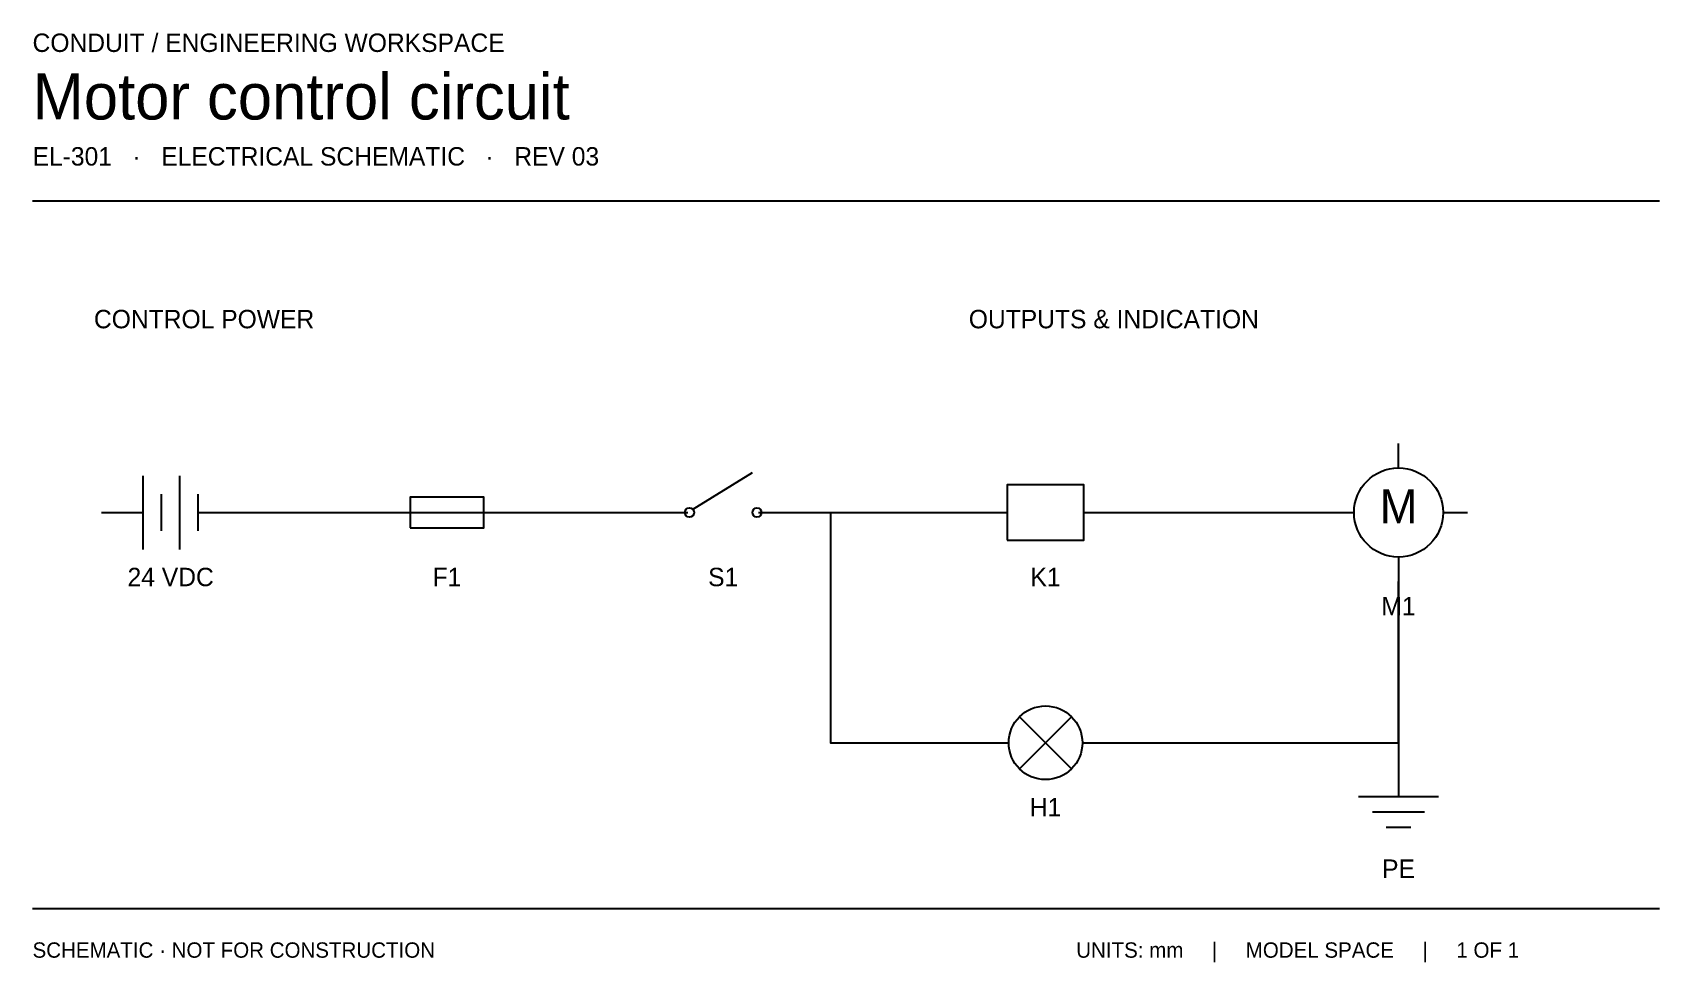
# Model space of a CAD drawing. Header units: millimetres. Extents: x 40 to 1100, y 57 to 663.
import ezdxf
from ezdxf.enums import TextEntityAlignment as Align

# ---------------------------------------------------------------- set-up
doc = ezdxf.new("R2010")
doc.units = ezdxf.units.MM
doc.layers.get('0').update_dxf_attribs({"linetype": 'CONTINUOUS', "true_color": 0x344755})
doc.layers.add('Annotations', color=7, linetype='CONTINUOUS', true_color=0x71808a)
doc.layers.add('Electrical', color=7, linetype='CONTINUOUS', true_color=0x6477ba)

# ---------------------------------------------------------------- blocks, each defined once
blk = doc.blocks.new('CC_BATTERY')
at = {"color": 0, "linetype": 'CONTINUOUS'}
for p, q in [((-18, -24), (-18, 24)), ((6, -24), (6, 24)), ((-6, -12), (-6, 12)), ((18, -12), (18, 12)), ((-45, 0), (-18, 0)), ((18, 0), (45, 0))]:
    blk.add_line(p, q, dxfattribs=at)
blk = doc.blocks.new('CC_FUSE')
at = {"color": 0, "linetype": 'CONTINUOUS'}
blk.add_line((-45, 0), (45, 0), dxfattribs=at)
blk.add_lwpolyline([(-24, -10), (24, -10), (24, 10), (-24, 10)], close=True, dxfattribs=at)
blk = doc.blocks.new('CC_SWITCH')
at = {"color": 0, "linetype": 'CONTINUOUS'}
for p, q in [((-20, 2), (19, 26)), ((-45, 0), (-23, 0)), ((23, 0), (45, 0))]:
    blk.add_line(p, q, dxfattribs=at)
for centre in [(-22, 0), (22, 0)]:
    blk.add_circle(centre, 3, dxfattribs=at)
blk = doc.blocks.new('CC_RELAY')
at = {"color": 0, "linetype": 'CONTINUOUS'}
for p, q in [((-45, 0), (-25, 0)), ((25, 0), (45, 0))]:
    blk.add_line(p, q, dxfattribs=at)
blk.add_lwpolyline([(-25, -18), (25, -18), (25, 18), (-25, 18)], close=True, dxfattribs=at)
blk = doc.blocks.new('CC_MOTOR')
at = {"color": 0, "linetype": 'CONTINUOUS'}
for p, q in [((0, 29), (0, 45)), ((-45, 0), (-29, 0)), ((29, 0), (45, 0)), ((0, -29), (0, -45))]:
    blk.add_line(p, q, dxfattribs=at)
blk.add_circle((0, 0), 29, dxfattribs=at)
blk.add_text('M', height=22, dxfattribs=at).set_placement((0, -7), align=Align.CENTER)
blk = doc.blocks.new('CC_GROUND')
at = {"color": 0, "linetype": 'CONTINUOUS'}
for p, q in [((0, 40), (0, 5)), ((-26, 5), (26, 5)), ((-17, -5), (17, -5)), ((-8, -15), (8, -15))]:
    blk.add_line(p, q, dxfattribs=at)
blk = doc.blocks.new('CC_LAMP')
at = {"color": 0, "linetype": 'CONTINUOUS'}
for p, q in [((-17, -17), (17, 17)), ((-17, 17), (17, -17)), ((-45, 0), (-24, 0)), ((24, 0), (45, 0))]:
    blk.add_line(p, q, dxfattribs=at)
blk.add_circle((0, 0), 24, dxfattribs=at)

msp = doc.modelspace()

# ---------------------------------------------------------------- linework, layer by layer
at = {"layer": 'Annotations', "color": 7, "true_color": 0xccd7db}
for p, q in [((40, 553), (1100, 553)), ((40, 92), (1100, 92))]:
    msp.add_line(p, q, dxfattribs=at)
at = {"layer": 'Electrical', "color": 7, "true_color": 0x6979b4}
for points in [[(175, 350), (265, 350), (265, 350)], [(355, 350), (445, 350), (445, 350)], [(535, 350), (655, 350), (655, 350)], [(535, 350), (560, 350), (560, 200), (655, 200)], [(745, 350), (885, 350), (885, 350)], [(745, 200), (930, 200), (930, 305)], [(930, 305), (930, 305), (930, 200)]]:
    msp.add_lwpolyline(points, dxfattribs=at)

# ---------------------------------------------------------------- block references
at = {"layer": 'Electrical'}
ref = msp.add_blockref('CC_MOTOR', (930, 350), dxfattribs=at)
ref.add_attrib('TAG', 'M1', dxfattribs={"height": 12}).set_placement((930, 283), align=Align.CENTER)
ref = msp.add_blockref('CC_BATTERY', (130, 350), dxfattribs=at)
ref.add_attrib('TAG', '24 VDC', dxfattribs={"height": 12}).set_placement((130, 302), align=Align.CENTER)
ref = msp.add_blockref('CC_SWITCH', (490, 350), dxfattribs=at)
ref.add_attrib('TAG', 'S1', dxfattribs={"height": 12}).set_placement((490, 302), align=Align.CENTER)
ref = msp.add_blockref('CC_RELAY', (700, 350), dxfattribs=at)
ref.add_attrib('TAG', 'K1', dxfattribs={"height": 12}).set_placement((700, 302), align=Align.CENTER)
ref = msp.add_blockref('CC_FUSE', (310, 350), dxfattribs=at)
ref.add_attrib('TAG', 'F1', dxfattribs={"height": 12}).set_placement((310, 302), align=Align.CENTER)
ref = msp.add_blockref('CC_LAMP', (700, 200), dxfattribs=at)
ref.add_attrib('TAG', 'H1', dxfattribs={"height": 12}).set_placement((700, 152), align=Align.CENTER)
ref = msp.add_blockref('CC_GROUND', (930, 160), dxfattribs=at)
ref.add_attrib('TAG', 'PE', dxfattribs={"height": 12}).set_placement((930, 112), align=Align.CENTER)

# ---------------------------------------------------------------- texts
at = {"layer": 'Annotations', "color": 7, "true_color": 0x6d9693}
msp.add_text('CONDUIT / ENGINEERING WORKSPACE', height=12, dxfattribs=at).set_placement((40, 650))
at = {"layer": 'Annotations', "color": 7, "true_color": 0x304c58}
msp.add_text('Motor control circuit', height=30, dxfattribs=at).set_placement((40, 606))
at = {"layer": 'Annotations', "color": 7, "true_color": 0x849298}
for s, height, p in [('EL-301   ·   ELECTRICAL SCHEMATIC   ·   REV 03', 12, (40, 576)), ('CONTROL POWER', 12, (80, 470)), ('OUTPUTS & INDICATION', 12, (650, 470)), ('SCHEMATIC · NOT FOR CONSTRUCTION', 10, (40, 60)), ('UNITS: mm     |     MODEL SPACE     |     1 OF 1', 10, (720, 60))]:
    msp.add_text(s, height=height, dxfattribs=at).set_placement(p)

doc.saveas('drawing.dxf')
